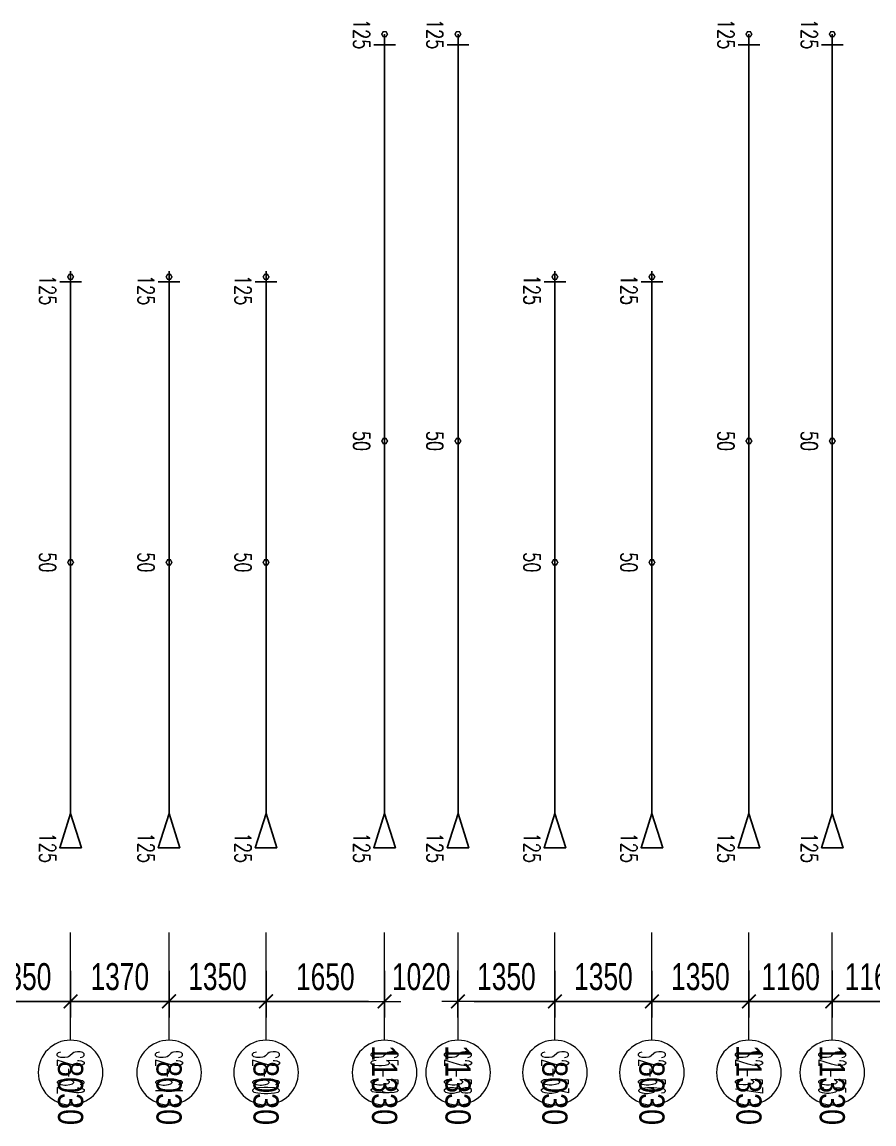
# Model space of a CAD drawing. Header units: millimetres. Extents: x 131700 to 589785, y -24154 to 46087.
# Drawn here: x 544955 to 556810, y 4425 to 19768 of the extents above; entities that cross this region are included whole.
import ezdxf
from ezdxf.enums import TextEntityAlignment as Align

# ---------------------------------------------------------------- set-up
doc = ezdxf.new("R2010")
doc.units = ezdxf.units.MM
doc.layers.get('0').update_dxf_attribs({"lineweight": 20})
doc.layers.get('Defpoints').update_dxf_attribs({"color": 151, "lineweight": 9})
doc.layers.add('ARES_TAG', color=3, linetype='Continuous')
doc.layers.add('NDC_S_TENDON', color=10, linetype='Continuous')
doc.layers.add('Current_plane_Column', color=7, linetype='Continuous', true_color=0x4b00ff)
doc.layers.add('NDC_LCAP', color=87, linetype='Continuous', plot=False)
for name, color, linetype, lineweight in [('NDC_S-ANNO', 7, 'Continuous', 20), ('NDC_S-TENDON', 6, 'Continuous', 35), ('NDC_S_DIM', 1, 'Continuous', 15), ('NDC_S_SYMBOL', 1, 'Continuous', 15)]:
    doc.layers.add(name, color=color, linetype=linetype, lineweight=lineweight)
doc.styles.add('ARES_BIGTEXT', font='VHARIALN.TTF')
doc.styles.add('ARES_ROMANS_0.36', font='romans.shx', dxfattribs={"width": 0.36, "bigfont": 'vns.shx'})
doc.styles.add('ARIAL', font='arial.ttf', dxfattribs={"width": 0.7})
doc.styles.add('NDC_ANNO', font='', dxfattribs={"width": 0.8})
doc.styles.get('NDC_ANNO').set_extended_font_data('Dotum')
doc.dimstyles.new('NDC_dim_150', dxfattribs={"dimscale": 150, "dimtxt": 2.5, "dimasz": 1.5, "dimexe": 1.5, "dimexo": 2.5, "dimgap": 1, "dimtad": 1, "dimdec": 0, "dimzin": 0, "dimdsep": 46, "dimtxsty": 'ARIAL', "dimblk": 'DIMMARK', "dimcen": 0.09, "dimdle": 1.2, "dimclrd": 1, "dimclre": 1, "dimclrt": 3, "dimadec": 0, "dimazin": 0, "dimtfac": 1, "dimtdec": 0, "dimtix": 1, "dimtofl": 0, "dimtmove": 0, "dimatfit": 3, "dimfxl": 4, "dimfxlon": 1, "dimtolj": 1, "dimtzin": 0, "dimarcsym": 0})

# ---------------------------------------------------------------- blocks, each defined once
blk = doc.blocks.new('*U715')
at = {"layer": 'NDC_S_SYMBOL', "color": 3}
blk.add_line((-7323, 0), (-5823, 0), dxfattribs=at)
blk.add_circle((-7773, 0), 450, dxfattribs=at)
at = {"layer": 'NDC_S_TENDON'}
for p, q in [((-3644, 0), (-3144, 0)), ((-3144, 0), (2787, 0)), ((2787, 0), (2386, 0)), ((2386, 0), (3386, 0)), ((3236, -150), (3236, 150))]:
    blk.add_line(p, q, dxfattribs=at)
blk.add_lwpolyline([(-4164, 0), (-4644, 150), (-4644, -150), (-4164, 0), (-3644, 0)], dxfattribs=at)
at = {"layer": 'ARES_TAG', "style": 'ARES_ROMANS_0.36', "width": 0.36}
blk.add_attdef('S3', text='', height=375, dxfattribs=at).set_placement((-7773, 0), align=Align.MIDDLE_CENTER)
at = {"layer": 'NDC_LCAP', "style": 'ARES_BIGTEXT'}
blk.add_attdef('L', text='', height=350, dxfattribs=at).set_placement((-8504, 0), align=Align.MIDDLE_RIGHT)
blk = doc.blocks.new('*U710')
at = {"layer": 'NDC_S_SYMBOL', "color": 3}
blk.add_line((-7323, 0), (-5823, 0), dxfattribs=at)
blk.add_circle((-7773, 0), 450, dxfattribs=at)
at = {"layer": 'NDC_S_TENDON'}
for p, q in [((-3644, 0), (-3144, 0)), ((-3144, 0), (2787, 0)), ((2787, 0), (5686, 0)), ((5686, 0), (6686, 0)), ((6536, -150), (6536, 150))]:
    blk.add_line(p, q, dxfattribs=at)
blk.add_lwpolyline([(-4164, 0), (-4644, 150), (-4644, -150), (-4164, 0), (-3644, 0)], dxfattribs=at)
at = {"layer": 'ARES_TAG', "style": 'ARES_ROMANS_0.36', "width": 0.36}
blk.add_attdef('S3', text='', height=375, dxfattribs=at).set_placement((-7773, 0), align=Align.MIDDLE_CENTER)
at = {"layer": 'NDC_LCAP', "style": 'ARES_BIGTEXT'}
blk.add_attdef('L', text='', height=350, dxfattribs=at).set_placement((-8504, 0), align=Align.MIDDLE_RIGHT)
blk = doc.blocks.new('*U705')
at = {"layer": 'NDC_S_SYMBOL', "color": 3}
blk.add_line((-7323, 0), (-5823, 0), dxfattribs=at)
blk.add_circle((-7773, 0), 450, dxfattribs=at)
at = {"layer": 'NDC_S_TENDON'}
for p, q in [((-3644, 0), (-3144, 0)), ((-3144, 0), (2787, 0)), ((2787, 0), (2386, 0)), ((2386, 0), (3386, 0)), ((3236, -150), (3236, 150))]:
    blk.add_line(p, q, dxfattribs=at)
blk.add_lwpolyline([(-4164, 0), (-4644, 150), (-4644, -150), (-4164, 0), (-3644, 0)], dxfattribs=at)
at = {"layer": 'ARES_TAG', "style": 'ARES_ROMANS_0.36', "width": 0.36}
blk.add_attdef('S3', text='', height=375, dxfattribs=at).set_placement((-7773, 0), align=Align.MIDDLE_CENTER)
at = {"layer": 'NDC_LCAP', "style": 'ARES_BIGTEXT'}
blk.add_attdef('L', text='', height=350, dxfattribs=at).set_placement((-8504, 0), align=Align.MIDDLE_RIGHT)
blk = doc.blocks.new('*U706')
at = {"layer": 'NDC_S_SYMBOL', "color": 3}
blk.add_line((-7323, 0), (-5823, 0), dxfattribs=at)
blk.add_circle((-7773, 0), 450, dxfattribs=at)
at = {"layer": 'NDC_S_TENDON'}
for p, q in [((-3644, 0), (-3144, 0)), ((-3144, 0), (2787, 0)), ((2787, 0), (2386, 0)), ((2386, 0), (3386, 0)), ((3236, -150), (3236, 150))]:
    blk.add_line(p, q, dxfattribs=at)
blk.add_lwpolyline([(-4164, 0), (-4644, 150), (-4644, -150), (-4164, 0), (-3644, 0)], dxfattribs=at)
at = {"layer": 'ARES_TAG', "style": 'ARES_ROMANS_0.36', "width": 0.36}
blk.add_attdef('S3', text='', height=375, dxfattribs=at).set_placement((-7773, 0), align=Align.MIDDLE_CENTER)
at = {"layer": 'NDC_LCAP', "style": 'ARES_BIGTEXT'}
blk.add_attdef('L', text='', height=350, dxfattribs=at).set_placement((-8504, 0), align=Align.MIDDLE_RIGHT)
blk = doc.blocks.new('*U693')
at = {"layer": 'NDC_S_SYMBOL', "color": 3}
blk.add_line((-7323, 0), (-5823, 0), dxfattribs=at)
blk.add_circle((-7773, 0), 450, dxfattribs=at)
at = {"layer": 'NDC_S_TENDON'}
for p, q in [((-3644, 0), (-3144, 0)), ((-3144, 0), (2787, 0)), ((2787, 0), (2386, 0)), ((2386, 0), (3386, 0)), ((3236, -150), (3236, 150))]:
    blk.add_line(p, q, dxfattribs=at)
blk.add_lwpolyline([(-4164, 0), (-4644, 150), (-4644, -150), (-4164, 0), (-3644, 0)], dxfattribs=at)
at = {"layer": 'ARES_TAG', "style": 'ARES_ROMANS_0.36', "width": 0.36}
blk.add_attdef('S3', text='', height=375, dxfattribs=at).set_placement((-7773, 0), align=Align.MIDDLE_CENTER)
at = {"layer": 'NDC_LCAP', "style": 'ARES_BIGTEXT'}
blk.add_attdef('L', text='', height=350, dxfattribs=at).set_placement((-8504, 0), align=Align.MIDDLE_RIGHT)
blk = doc.blocks.new('*U694')
at = {"layer": 'NDC_S_SYMBOL', "color": 3}
blk.add_line((-7323, 0), (-5823, 0), dxfattribs=at)
blk.add_circle((-7773, 0), 450, dxfattribs=at)
at = {"layer": 'NDC_S_TENDON'}
for p, q in [((-3644, 0), (-3144, 0)), ((-3144, 0), (2787, 0)), ((2787, 0), (5686, 0)), ((5686, 0), (6686, 0)), ((6536, -150), (6536, 150))]:
    blk.add_line(p, q, dxfattribs=at)
blk.add_lwpolyline([(-4164, 0), (-4644, 150), (-4644, -150), (-4164, 0), (-3644, 0)], dxfattribs=at)
at = {"layer": 'ARES_TAG', "style": 'ARES_ROMANS_0.36', "width": 0.36}
blk.add_attdef('S3', text='', height=375, dxfattribs=at).set_placement((-7773, 0), align=Align.MIDDLE_CENTER)
at = {"layer": 'NDC_LCAP', "style": 'ARES_BIGTEXT'}
blk.add_attdef('L', text='', height=350, dxfattribs=at).set_placement((-8504, 0), align=Align.MIDDLE_RIGHT)
blk = doc.blocks.new('*U707')
at = {"layer": 'NDC_S_SYMBOL', "color": 3}
blk.add_line((-7323, 0), (-5823, 0), dxfattribs=at)
blk.add_circle((-7773, 0), 450, dxfattribs=at)
at = {"layer": 'NDC_S_TENDON'}
for p, q in [((-3644, 0), (-3144, 0)), ((-3144, 0), (2787, 0)), ((2787, 0), (5686, 0)), ((5686, 0), (6686, 0)), ((6536, -150), (6536, 150))]:
    blk.add_line(p, q, dxfattribs=at)
blk.add_lwpolyline([(-4164, 0), (-4644, 150), (-4644, -150), (-4164, 0), (-3644, 0)], dxfattribs=at)
at = {"layer": 'ARES_TAG', "style": 'ARES_ROMANS_0.36', "width": 0.36}
blk.add_attdef('S3', text='', height=375, dxfattribs=at).set_placement((-7773, 0), align=Align.MIDDLE_CENTER)
at = {"layer": 'NDC_LCAP', "style": 'ARES_BIGTEXT'}
blk.add_attdef('L', text='', height=350, dxfattribs=at).set_placement((-8504, 0), align=Align.MIDDLE_RIGHT)
blk = doc.blocks.new('*U708')
at = {"layer": 'NDC_S_SYMBOL', "color": 3}
blk.add_line((-7323, 0), (-5823, 0), dxfattribs=at)
blk.add_circle((-7773, 0), 450, dxfattribs=at)
at = {"layer": 'NDC_S_TENDON'}
for p, q in [((-3644, 0), (-3144, 0)), ((-3144, 0), (2787, 0)), ((2787, 0), (5686, 0)), ((5686, 0), (6686, 0)), ((6536, -150), (6536, 150))]:
    blk.add_line(p, q, dxfattribs=at)
blk.add_lwpolyline([(-4164, 0), (-4644, 150), (-4644, -150), (-4164, 0), (-3644, 0)], dxfattribs=at)
at = {"layer": 'ARES_TAG', "style": 'ARES_ROMANS_0.36', "width": 0.36}
blk.add_attdef('S3', text='', height=375, dxfattribs=at).set_placement((-7773, 0), align=Align.MIDDLE_CENTER)
at = {"layer": 'NDC_LCAP', "style": 'ARES_BIGTEXT'}
blk.add_attdef('L', text='', height=350, dxfattribs=at).set_placement((-8504, 0), align=Align.MIDDLE_RIGHT)
blk = doc.blocks.new('*U709')
at = {"layer": 'NDC_S_SYMBOL', "color": 3}
blk.add_line((-7323, 0), (-5823, 0), dxfattribs=at)
blk.add_circle((-7773, 0), 450, dxfattribs=at)
at = {"layer": 'NDC_S_TENDON'}
for p, q in [((-3644, 0), (-3144, 0)), ((-3144, 0), (2787, 0)), ((2787, 0), (2386, 0)), ((2386, 0), (3386, 0)), ((3236, -150), (3236, 150))]:
    blk.add_line(p, q, dxfattribs=at)
blk.add_lwpolyline([(-4164, 0), (-4644, 150), (-4644, -150), (-4164, 0), (-3644, 0)], dxfattribs=at)
at = {"layer": 'ARES_TAG', "style": 'ARES_ROMANS_0.36', "width": 0.36}
blk.add_attdef('S3', text='', height=375, dxfattribs=at).set_placement((-7773, 0), align=Align.MIDDLE_CENTER)
at = {"layer": 'NDC_LCAP', "style": 'ARES_BIGTEXT'}
blk.add_attdef('L', text='', height=350, dxfattribs=at).set_placement((-8504, 0), align=Align.MIDDLE_RIGHT)
blk = doc.blocks.new('TDY')
at = {"layer": 'NDC_S-TENDON', "linetype": 'Continuous'}
for points, elevation in [([(41290, 10100, 20, 20, 0), (41270, 10134, 20, 20, 0), (41230, 10134, 20, 20, 0), (41210, 10100, 20, 20, 0), (41230, 10065, 20, 20, 0), (41270, 10065, 20, 20, 0)], 2875), ([(41290, 10100, 20, 20, 0), (41270, 10134, 20, 20, 0), (41230, 10134, 20, 20, 0), (41210, 10100, 20, 20, 0), (41230, 10065, 20, 20, 0), (41270, 10065, 20, 20, 0)], 2875), ([(41290, 10099, 20, 20, 0), (41270, 10134, 20, 20, 0), (41230, 10134, 20, 20, 0), (41210, 10099, 20, 20, 0), (41230, 10065, 20, 20, 0), (41270, 10065, 20, 20, 0)], 2875), ([(41290, 10099, 20, 20, 0), (41270, 10134, 20, 20, 0), (41230, 10134, 20, 20, 0), (41210, 10099, 20, 20, 0), (41230, 10065, 20, 20, 0), (41270, 10065, 20, 20, 0)], 2875), ([(42310, 10100, 20, 20, 0), (42290, 10134, 20, 20, 0), (42250, 10134, 20, 20, 0), (42230, 10100, 20, 20, 0), (42250, 10065, 20, 20, 0), (42290, 10065, 20, 20, 0)], 2875), ([(42310, 10100, 20, 20, 0), (42290, 10134, 20, 20, 0), (42250, 10134, 20, 20, 0), (42230, 10100, 20, 20, 0), (42250, 10065, 20, 20, 0), (42290, 10065, 20, 20, 0)], 2875), ([(42310, 10099, 20, 20, 0), (42290, 10134, 20, 20, 0), (42250, 10134, 20, 20, 0), (42230, 10099, 20, 20, 0), (42250, 10065, 20, 20, 0), (42290, 10065, 20, 20, 0)], 2875), ([(42310, 10099, 20, 20, 0), (42290, 10134, 20, 20, 0), (42250, 10134, 20, 20, 0), (42230, 10099, 20, 20, 0), (42250, 10065, 20, 20, 0), (42290, 10065, 20, 20, 0)], 2875), ([(46360, 10100, 20, 20, 0), (46340, 10134, 20, 20, 0), (46300, 10134, 20, 20, 0), (46280, 10100, 20, 20, 0), (46300, 10065, 20, 20, 0), (46340, 10065, 20, 20, 0)], 2875), ([(46360, 10100, 20, 20, 0), (46340, 10134, 20, 20, 0), (46300, 10134, 20, 20, 0), (46280, 10100, 20, 20, 0), (46300, 10065, 20, 20, 0), (46340, 10065, 20, 20, 0)], 2875), ([(46360, 10099, 20, 20, 0), (46340, 10134, 20, 20, 0), (46300, 10134, 20, 20, 0), (46280, 10099, 20, 20, 0), (46300, 10065, 20, 20, 0), (46340, 10065, 20, 20, 0)], 2875), ([(46360, 10099, 20, 20, 0), (46340, 10134, 20, 20, 0), (46300, 10134, 20, 20, 0), (46280, 10099, 20, 20, 0), (46300, 10065, 20, 20, 0), (46340, 10065, 20, 20, 0)], 2875), ([(47520, 10100, 20, 20, 0), (47500, 10134, 20, 20, 0), (47460, 10134, 20, 20, 0), (47440, 10100, 20, 20, 0), (47460, 10065, 20, 20, 0), (47500, 10065, 20, 20, 0)], 2875), ([(47520, 10100, 20, 20, 0), (47500, 10134, 20, 20, 0), (47460, 10134, 20, 20, 0), (47440, 10100, 20, 20, 0), (47460, 10065, 20, 20, 0), (47500, 10065, 20, 20, 0)], 2875), ([(47520, 10099, 20, 20, 0), (47500, 10134, 20, 20, 0), (47460, 10134, 20, 20, 0), (47440, 10099, 20, 20, 0), (47460, 10065, 20, 20, 0), (47500, 10065, 20, 20, 0)], 2875), ([(47520, 10099, 20, 20, 0), (47500, 10134, 20, 20, 0), (47460, 10134, 20, 20, 0), (47440, 10099, 20, 20, 0), (47460, 10065, 20, 20, 0), (47500, 10065, 20, 20, 0)], 2875), ([(36920, 6720, 20, 20, 0), (36900, 6755, 20, 20, 0), (36860, 6755, 20, 20, 0), (36840, 6720, 20, 20, 0), (36860, 6685, 20, 20, 0), (36900, 6685, 20, 20, 0)], 2875), ([(36920, 6720, 20, 20, 0), (36900, 6755, 20, 20, 0), (36860, 6755, 20, 20, 0), (36840, 6720, 20, 20, 0), (36860, 6685, 20, 20, 0), (36900, 6685, 20, 20, 0)], 2875), ([(36920, 6720, 20, 20, 0), (36900, 6754, 20, 20, 0), (36860, 6754, 20, 20, 0), (36840, 6720, 20, 20, 0), (36860, 6685, 20, 20, 0), (36900, 6685, 20, 20, 0)], 2875), ([(36920, 6720, 20, 20, 0), (36900, 6754, 20, 20, 0), (36860, 6754, 20, 20, 0), (36840, 6720, 20, 20, 0), (36860, 6685, 20, 20, 0), (36900, 6685, 20, 20, 0)], 2875), ([(38290, 6720, 20, 20, 0), (38270, 6755, 20, 20, 0), (38230, 6755, 20, 20, 0), (38210, 6720, 20, 20, 0), (38230, 6685, 20, 20, 0), (38270, 6685, 20, 20, 0)], 2875), ([(38290, 6720, 20, 20, 0), (38270, 6755, 20, 20, 0), (38230, 6755, 20, 20, 0), (38210, 6720, 20, 20, 0), (38230, 6685, 20, 20, 0), (38270, 6685, 20, 20, 0)], 2875), ([(38290, 6720, 20, 20, 0), (38270, 6754, 20, 20, 0), (38230, 6754, 20, 20, 0), (38210, 6720, 20, 20, 0), (38230, 6685, 20, 20, 0), (38270, 6685, 20, 20, 0)], 2875), ([(38290, 6720, 20, 20, 0), (38270, 6754, 20, 20, 0), (38230, 6754, 20, 20, 0), (38210, 6720, 20, 20, 0), (38230, 6685, 20, 20, 0), (38270, 6685, 20, 20, 0)], 2875), ([(39640, 6720, 20, 20, 0), (39620, 6755, 20, 20, 0), (39580, 6755, 20, 20, 0), (39560, 6720, 20, 20, 0), (39580, 6685, 20, 20, 0), (39620, 6685, 20, 20, 0)], 2875), ([(39640, 6720, 20, 20, 0), (39620, 6755, 20, 20, 0), (39580, 6755, 20, 20, 0), (39560, 6720, 20, 20, 0), (39580, 6685, 20, 20, 0), (39620, 6685, 20, 20, 0)], 2875), ([(39640, 6720, 20, 20, 0), (39620, 6754, 20, 20, 0), (39580, 6754, 20, 20, 0), (39560, 6720, 20, 20, 0), (39580, 6685, 20, 20, 0), (39620, 6685, 20, 20, 0)], 2875), ([(39640, 6720, 20, 20, 0), (39620, 6754, 20, 20, 0), (39580, 6754, 20, 20, 0), (39560, 6720, 20, 20, 0), (39580, 6685, 20, 20, 0), (39620, 6685, 20, 20, 0)], 2875), ([(43660, 6720, 20, 20, 0), (43640, 6755, 20, 20, 0), (43600, 6755, 20, 20, 0), (43580, 6720, 20, 20, 0), (43600, 6685, 20, 20, 0), (43640, 6685, 20, 20, 0)], 2875), ([(43660, 6720, 20, 20, 0), (43640, 6755, 20, 20, 0), (43600, 6755, 20, 20, 0), (43580, 6720, 20, 20, 0), (43600, 6685, 20, 20, 0), (43640, 6685, 20, 20, 0)], 2875), ([(43660, 6720, 20, 20, 0), (43640, 6754, 20, 20, 0), (43600, 6754, 20, 20, 0), (43580, 6720, 20, 20, 0), (43600, 6685, 20, 20, 0), (43640, 6685, 20, 20, 0)], 2875), ([(43660, 6720, 20, 20, 0), (43640, 6754, 20, 20, 0), (43600, 6754, 20, 20, 0), (43580, 6720, 20, 20, 0), (43600, 6685, 20, 20, 0), (43640, 6685, 20, 20, 0)], 2875), ([(45010, 6720, 20, 20, 0), (44990, 6755, 20, 20, 0), (44950, 6755, 20, 20, 0), (44930, 6720, 20, 20, 0), (44950, 6685, 20, 20, 0), (44990, 6685, 20, 20, 0)], 2875), ([(45010, 6720, 20, 20, 0), (44990, 6755, 20, 20, 0), (44950, 6755, 20, 20, 0), (44930, 6720, 20, 20, 0), (44950, 6685, 20, 20, 0), (44990, 6685, 20, 20, 0)], 2875), ([(45010, 6720, 20, 20, 0), (44990, 6754, 20, 20, 0), (44950, 6754, 20, 20, 0), (44930, 6720, 20, 20, 0), (44950, 6685, 20, 20, 0), (44990, 6685, 20, 20, 0)], 2875), ([(45010, 6720, 20, 20, 0), (44990, 6754, 20, 20, 0), (44950, 6754, 20, 20, 0), (44930, 6720, 20, 20, 0), (44950, 6685, 20, 20, 0), (44990, 6685, 20, 20, 0)], 2875), ([(41290, 4435, 20, 20, 0), (41270, 4469, 20, 20, 0), (41230, 4469, 20, 20, 0), (41210, 4435, 20, 20, 0), (41230, 4400, 20, 20, 0), (41270, 4400, 20, 20, 0)], 2800), ([(41290, 4435, 20, 20, 0), (41270, 4469, 20, 20, 0), (41230, 4469, 20, 20, 0), (41210, 4435, 20, 20, 0), (41230, 4400, 20, 20, 0), (41270, 4400, 20, 20, 0)], 2800), ([(41290, 4434, 20, 20, 0), (41270, 4469, 20, 20, 0), (41230, 4469, 20, 20, 0), (41210, 4434, 20, 20, 0), (41230, 4400, 20, 20, 0), (41270, 4400, 20, 20, 0)], 2800), ([(41290, 4434, 20, 20, 0), (41270, 4469, 20, 20, 0), (41230, 4469, 20, 20, 0), (41210, 4434, 20, 20, 0), (41230, 4400, 20, 20, 0), (41270, 4400, 20, 20, 0)], 2800), ([(42310, 4435, 20, 20, 0), (42290, 4469, 20, 20, 0), (42250, 4469, 20, 20, 0), (42230, 4435, 20, 20, 0), (42250, 4400, 20, 20, 0), (42290, 4400, 20, 20, 0)], 2800), ([(42310, 4435, 20, 20, 0), (42290, 4469, 20, 20, 0), (42250, 4469, 20, 20, 0), (42230, 4435, 20, 20, 0), (42250, 4400, 20, 20, 0), (42290, 4400, 20, 20, 0)], 2800), ([(42310, 4434, 20, 20, 0), (42290, 4469, 20, 20, 0), (42250, 4469, 20, 20, 0), (42230, 4434, 20, 20, 0), (42250, 4400, 20, 20, 0), (42290, 4400, 20, 20, 0)], 2800), ([(42310, 4434, 20, 20, 0), (42290, 4469, 20, 20, 0), (42250, 4469, 20, 20, 0), (42230, 4434, 20, 20, 0), (42250, 4400, 20, 20, 0), (42290, 4400, 20, 20, 0)], 2800), ([(46360, 4435, 20, 20, 0), (46340, 4469, 20, 20, 0), (46300, 4469, 20, 20, 0), (46280, 4435, 20, 20, 0), (46300, 4400, 20, 20, 0), (46340, 4400, 20, 20, 0)], 2800), ([(46360, 4435, 20, 20, 0), (46340, 4469, 20, 20, 0), (46300, 4469, 20, 20, 0), (46280, 4435, 20, 20, 0), (46300, 4400, 20, 20, 0), (46340, 4400, 20, 20, 0)], 2800), ([(46360, 4434, 20, 20, 0), (46340, 4469, 20, 20, 0), (46300, 4469, 20, 20, 0), (46280, 4434, 20, 20, 0), (46300, 4400, 20, 20, 0), (46340, 4400, 20, 20, 0)], 2800), ([(46360, 4434, 20, 20, 0), (46340, 4469, 20, 20, 0), (46300, 4469, 20, 20, 0), (46280, 4434, 20, 20, 0), (46300, 4400, 20, 20, 0), (46340, 4400, 20, 20, 0)], 2800), ([(47520, 4435, 20, 20, 0), (47500, 4469, 20, 20, 0), (47460, 4469, 20, 20, 0), (47440, 4435, 20, 20, 0), (47460, 4400, 20, 20, 0), (47500, 4400, 20, 20, 0)], 2800), ([(47520, 4435, 20, 20, 0), (47500, 4469, 20, 20, 0), (47460, 4469, 20, 20, 0), (47440, 4435, 20, 20, 0), (47460, 4400, 20, 20, 0), (47500, 4400, 20, 20, 0)], 2800), ([(47520, 4434, 20, 20, 0), (47500, 4469, 20, 20, 0), (47460, 4469, 20, 20, 0), (47440, 4434, 20, 20, 0), (47460, 4400, 20, 20, 0), (47500, 4400, 20, 20, 0)], 2800), ([(47520, 4434, 20, 20, 0), (47500, 4469, 20, 20, 0), (47460, 4469, 20, 20, 0), (47440, 4434, 20, 20, 0), (47460, 4400, 20, 20, 0), (47500, 4400, 20, 20, 0)], 2800), ([(36920, 2745, 20, 20, 0), (36900, 2780, 20, 20, 0), (36860, 2780, 20, 20, 0), (36840, 2745, 20, 20, 0), (36860, 2710, 20, 20, 0), (36900, 2710, 20, 20, 0)], 2800), ([(36920, 2745, 20, 20, 0), (36900, 2780, 20, 20, 0), (36860, 2780, 20, 20, 0), (36840, 2745, 20, 20, 0), (36860, 2710, 20, 20, 0), (36900, 2710, 20, 20, 0)], 2800), ([(36920, 2745, 20, 20, 0), (36900, 2779, 20, 20, 0), (36860, 2779, 20, 20, 0), (36840, 2745, 20, 20, 0), (36860, 2710, 20, 20, 0), (36900, 2710, 20, 20, 0)], 2800), ([(36920, 2745, 20, 20, 0), (36900, 2779, 20, 20, 0), (36860, 2779, 20, 20, 0), (36840, 2745, 20, 20, 0), (36860, 2710, 20, 20, 0), (36900, 2710, 20, 20, 0)], 2800), ([(38290, 2745, 20, 20, 0), (38270, 2780, 20, 20, 0), (38230, 2780, 20, 20, 0), (38210, 2745, 20, 20, 0), (38230, 2710, 20, 20, 0), (38270, 2710, 20, 20, 0)], 2800), ([(38290, 2745, 20, 20, 0), (38270, 2780, 20, 20, 0), (38230, 2780, 20, 20, 0), (38210, 2745, 20, 20, 0), (38230, 2710, 20, 20, 0), (38270, 2710, 20, 20, 0)], 2800), ([(38290, 2745, 20, 20, 0), (38270, 2779, 20, 20, 0), (38230, 2779, 20, 20, 0), (38210, 2745, 20, 20, 0), (38230, 2710, 20, 20, 0), (38270, 2710, 20, 20, 0)], 2800), ([(38290, 2745, 20, 20, 0), (38270, 2779, 20, 20, 0), (38230, 2779, 20, 20, 0), (38210, 2745, 20, 20, 0), (38230, 2710, 20, 20, 0), (38270, 2710, 20, 20, 0)], 2800), ([(39640, 2745, 20, 20, 0), (39620, 2780, 20, 20, 0), (39580, 2780, 20, 20, 0), (39560, 2745, 20, 20, 0), (39580, 2710, 20, 20, 0), (39620, 2710, 20, 20, 0)], 2800), ([(39640, 2745, 20, 20, 0), (39620, 2780, 20, 20, 0), (39580, 2780, 20, 20, 0), (39560, 2745, 20, 20, 0), (39580, 2710, 20, 20, 0), (39620, 2710, 20, 20, 0)], 2800), ([(39640, 2745, 20, 20, 0), (39620, 2779, 20, 20, 0), (39580, 2779, 20, 20, 0), (39560, 2745, 20, 20, 0), (39580, 2710, 20, 20, 0), (39620, 2710, 20, 20, 0)], 2800), ([(39640, 2745, 20, 20, 0), (39620, 2779, 20, 20, 0), (39580, 2779, 20, 20, 0), (39560, 2745, 20, 20, 0), (39580, 2710, 20, 20, 0), (39620, 2710, 20, 20, 0)], 2800), ([(43660, 2745, 20, 20, 0), (43640, 2780, 20, 20, 0), (43600, 2780, 20, 20, 0), (43580, 2745, 20, 20, 0), (43600, 2710, 20, 20, 0), (43640, 2710, 20, 20, 0)], 2800), ([(43660, 2745, 20, 20, 0), (43640, 2780, 20, 20, 0), (43600, 2780, 20, 20, 0), (43580, 2745, 20, 20, 0), (43600, 2710, 20, 20, 0), (43640, 2710, 20, 20, 0)], 2800), ([(43660, 2745, 20, 20, 0), (43640, 2779, 20, 20, 0), (43600, 2779, 20, 20, 0), (43580, 2745, 20, 20, 0), (43600, 2710, 20, 20, 0), (43640, 2710, 20, 20, 0)], 2800), ([(43660, 2745, 20, 20, 0), (43640, 2779, 20, 20, 0), (43600, 2779, 20, 20, 0), (43580, 2745, 20, 20, 0), (43600, 2710, 20, 20, 0), (43640, 2710, 20, 20, 0)], 2800), ([(45010, 2745, 20, 20, 0), (44990, 2780, 20, 20, 0), (44950, 2780, 20, 20, 0), (44930, 2745, 20, 20, 0), (44950, 2710, 20, 20, 0), (44990, 2710, 20, 20, 0)], 2800), ([(45010, 2745, 20, 20, 0), (44990, 2780, 20, 20, 0), (44950, 2780, 20, 20, 0), (44930, 2745, 20, 20, 0), (44950, 2710, 20, 20, 0), (44990, 2710, 20, 20, 0)], 2800), ([(45010, 2745, 20, 20, 0), (44990, 2779, 20, 20, 0), (44950, 2779, 20, 20, 0), (44930, 2745, 20, 20, 0), (44950, 2710, 20, 20, 0), (44990, 2710, 20, 20, 0)], 2800), ([(45010, 2745, 20, 20, 0), (44990, 2779, 20, 20, 0), (44950, 2779, 20, 20, 0), (44930, 2745, 20, 20, 0), (44950, 2710, 20, 20, 0), (44990, 2710, 20, 20, 0)], 2800)]:
    blk.add_lwpolyline(points, format="xyseb", close=True, dxfattribs=dict(at, elevation=elevation))
ref = blk.add_blockref('*U694', (41250, 3414, 2875), dxfattribs=dict(xscale=-1, rotation=270))
ref.add_attrib('L', '11330', dxfattribs={"layer": 'NDC_LCAP', "height": 350, "rotation": 270, "style": 'ARES_BIGTEXT'}).set_placement((41250, -5091, 2875), align=Align.MIDDLE_RIGHT)
ref.add_attrib('S3', 'S5-59', dxfattribs={"layer": 'ARES_TAG', "height": 375, "rotation": 270, "style": 'ARES_ROMANS_0.36', "width": 0.36}).set_placement((41250, -4360, 2875), align=Align.MIDDLE_CENTER)
ref = blk.add_blockref('*U707', (42272, 3414, 5726), dxfattribs=dict(xscale=-1, rotation=270))
ref.add_attrib('L', '11330', dxfattribs={"layer": 'NDC_LCAP', "height": 350, "rotation": 270, "style": 'ARES_BIGTEXT'}).set_placement((42272, -5091, 5726), align=Align.MIDDLE_RIGHT)
ref.add_attrib('S3', 'S2-58', dxfattribs={"layer": 'ARES_TAG', "height": 375, "rotation": 270, "style": 'ARES_ROMANS_0.36', "width": 0.36}).set_placement((42272, -4360, 5726), align=Align.MIDDLE_CENTER)
ref = blk.add_blockref('*U708', (46320, 3414, 2851), dxfattribs=dict(xscale=-1, rotation=270))
ref.add_attrib('L', '11330', dxfattribs={"layer": 'NDC_LCAP', "height": 350, "rotation": 270, "style": 'ARES_BIGTEXT'}).set_placement((46320, -5090, 2851), align=Align.MIDDLE_RIGHT)
ref.add_attrib('S3', 'S2-57', dxfattribs={"layer": 'ARES_TAG', "height": 375, "rotation": 270, "style": 'ARES_ROMANS_0.36', "width": 0.36}).set_placement((46320, -4359, 2851), align=Align.MIDDLE_CENTER)
ref = blk.add_blockref('*U710', (47480, 3414, 2851), dxfattribs=dict(xscale=-1, rotation=270))
ref.add_attrib('L', '11330', dxfattribs={"layer": 'NDC_LCAP', "height": 350, "rotation": 270, "style": 'ARES_BIGTEXT'}).set_placement((47480, -5091, 2851), align=Align.MIDDLE_RIGHT)
ref.add_attrib('S3', 'S2-55', dxfattribs={"layer": 'ARES_TAG', "height": 375, "rotation": 270, "style": 'ARES_ROMANS_0.36', "width": 0.36}).set_placement((47480, -4360, 2851), align=Align.MIDDLE_CENTER)
ref = blk.add_blockref('*U705', (36880, 3414, 2872), dxfattribs=dict(xscale=-1, rotation=270))
ref.add_attrib('L', '8030', dxfattribs={"layer": 'NDC_LCAP', "height": 350, "rotation": 270, "style": 'ARES_BIGTEXT'}).set_placement((36880, -5091, 2872), align=Align.MIDDLE_RIGHT)
ref.add_attrib('S3', 'S2-62', dxfattribs={"layer": 'ARES_TAG', "height": 375, "rotation": 270, "style": 'ARES_ROMANS_0.36', "width": 0.36}).set_placement((36880, -4360, 2872), align=Align.MIDDLE_CENTER)
ref = blk.add_blockref('*U706', (38250, 3414, 2872), dxfattribs=dict(xscale=-1, rotation=270))
ref.add_attrib('L', '8030', dxfattribs={"layer": 'NDC_LCAP', "height": 350, "rotation": 270, "style": 'ARES_BIGTEXT'}).set_placement((38250, -5091, 2872), align=Align.MIDDLE_RIGHT)
ref.add_attrib('S3', 'S2-61', dxfattribs={"layer": 'ARES_TAG', "height": 375, "rotation": 270, "style": 'ARES_ROMANS_0.36', "width": 0.36}).set_placement((38250, -4360, 2872), align=Align.MIDDLE_CENTER)
ref = blk.add_blockref('*U693', (39600, 3414, 2875), dxfattribs=dict(xscale=-1, rotation=270))
ref.add_attrib('L', '8030', dxfattribs={"layer": 'NDC_LCAP', "height": 350, "rotation": 270, "style": 'ARES_BIGTEXT'}).set_placement((39600, -5091, 2875), align=Align.MIDDLE_RIGHT)
ref.add_attrib('S3', 'S2-60', dxfattribs={"layer": 'ARES_TAG', "height": 375, "rotation": 270, "style": 'ARES_ROMANS_0.36', "width": 0.36}).set_placement((39600, -4360, 2875), align=Align.MIDDLE_CENTER)
ref = blk.add_blockref('*U715', (43620, 3414, 2872), dxfattribs=dict(xscale=-1, rotation=270))
ref.add_attrib('L', '8030', dxfattribs={"layer": 'NDC_LCAP', "height": 350, "rotation": 270, "style": 'ARES_BIGTEXT'}).set_placement((43620, -5091, 2872), align=Align.MIDDLE_RIGHT)
ref.add_attrib('S3', 'S2-53', dxfattribs={"layer": 'ARES_TAG', "height": 375, "rotation": 270, "style": 'ARES_ROMANS_0.36', "width": 0.36}).set_placement((43620, -4360, 2872), align=Align.MIDDLE_CENTER)
ref = blk.add_blockref('*U709', (44970, 3414, 2872), dxfattribs=dict(xscale=-1, rotation=270))
ref.add_attrib('L', '8030', dxfattribs={"layer": 'NDC_LCAP', "height": 350, "rotation": 270, "style": 'ARES_BIGTEXT'}).set_placement((44970, -5091, 2872), align=Align.MIDDLE_RIGHT)
ref.add_attrib('S3', 'S2-56', dxfattribs={"layer": 'ARES_TAG', "height": 375, "rotation": 270, "style": 'ARES_ROMANS_0.36', "width": 0.36}).set_placement((44970, -4360, 2872), align=Align.MIDDLE_CENTER)
at = {"layer": 'NDC_S-ANNO', "linetype": 'Continuous', "char_height": 225, "attachment_point": 5, "rotation": 270, "line_spacing_factor": 0.75, "style": 'NDC_ANNO'}
for s, insert in [('\\FSTANDARD.shx;125', (40930, 10100, 2875)), ('\\FSTANDARD.shx;125', (40930, 10099, 2875)), ('\\FSTANDARD.shx;125', (41950, 10100, 2875)), ('\\FSTANDARD.shx;125', (41950, 10099, 2875)), ('\\FSTANDARD.shx;125', (46000, 10100, 2875)), ('\\FSTANDARD.shx;125', (46000, 10099, 2875)), ('\\FSTANDARD.shx;125', (47160, 10100, 2875)), ('\\FSTANDARD.shx;125', (47160, 10099, 2875)), ('\\FSTANDARD.shx;125', (36560, 6535, 2875)), ('\\FSTANDARD.shx;125', (36560, 6535, 2875)), ('\\FSTANDARD.shx;125', (37930, 6535, 2875)), ('\\FSTANDARD.shx;125', (37930, 6535, 2875)), ('\\FSTANDARD.shx;125', (39280, 6535, 2875)), ('\\FSTANDARD.shx;125', (39280, 6535, 2875)), ('\\FSTANDARD.shx;125', (43300, 6539, 2875)), ('\\FSTANDARD.shx;125', (43300, 6538, 2875)), ('\\FSTANDARD.shx;125', (44650, 6539, 2875)), ('\\FSTANDARD.shx;125', (44650, 6538, 2875)), ('\\FSTANDARD.shx;50', (40930, 4435, 2800)), ('\\FSTANDARD.shx;50', (40930, 4434, 2800)), ('\\FSTANDARD.shx;50', (41950, 4435, 2800)), ('\\FSTANDARD.shx;50', (41950, 4434, 2800)), ('\\FSTANDARD.shx;50', (46000, 4435, 2800)), ('\\FSTANDARD.shx;50', (46000, 4434, 2800)), ('\\FSTANDARD.shx;50', (47160, 4435, 2800)), ('\\FSTANDARD.shx;50', (47160, 4434, 2800)), ('\\FSTANDARD.shx;50', (36560, 2745, 2800)), ('\\FSTANDARD.shx;50', (36560, 2745, 2800)), ('\\FSTANDARD.shx;50', (37930, 2745, 2800)), ('\\FSTANDARD.shx;50', (37930, 2745, 2800)), ('\\FSTANDARD.shx;50', (39280, 2745, 2800)), ('\\FSTANDARD.shx;50', (39280, 2745, 2800)), ('\\FSTANDARD.shx;50', (43300, 2745, 2800)), ('\\FSTANDARD.shx;50', (43300, 2745, 2800)), ('\\FSTANDARD.shx;50', (44650, 2745, 2800)), ('\\FSTANDARD.shx;50', (44650, 2745, 2800)), ('\\FSTANDARD.shx;125', (36560, -1230, 2875)), ('\\FSTANDARD.shx;125', (36560, -1230, 2875)), ('\\FSTANDARD.shx;125', (37930, -1230, 2875)), ('\\FSTANDARD.shx;125', (37930, -1230, 2875)), ('\\FSTANDARD.shx;125', (39280, -1230, 2875)), ('\\FSTANDARD.shx;125', (39280, -1230, 2875)), ('\\FSTANDARD.shx;125', (40930, -1230, 2875)), ('\\FSTANDARD.shx;125', (40930, -1231, 2875)), ('\\FSTANDARD.shx;125', (41950, -1230, 2875)), ('\\FSTANDARD.shx;125', (41950, -1231, 2875)), ('\\FSTANDARD.shx;125', (43300, -1230, 2875)), ('\\FSTANDARD.shx;125', (43300, -1230, 2875)), ('\\FSTANDARD.shx;125', (44650, -1230, 2875)), ('\\FSTANDARD.shx;125', (44650, -1230, 2875)), ('\\FSTANDARD.shx;125', (46000, -1230, 2875)), ('\\FSTANDARD.shx;125', (46000, -1231, 2875)), ('\\FSTANDARD.shx;125', (47160, -1230, 2875)), ('\\FSTANDARD.shx;125', (47160, -1231, 2875))]:
    blk.add_mtext(s, dxfattribs=dict(at, insert=insert))
blk = doc.blocks.new('DIMMARK')
at = {"layer": 'NDC_S_DIM', "color": 1}
blk.add_line((-1.5, 0), (1, 0), dxfattribs=at)
at = {"layer": 'NDC_S_DIM', "color": 2, "const_width": 0.1}
blk.add_lwpolyline([(-0.424, -0.424), (0.424, 0.424)], dxfattribs=at)
blk = doc.blocks.new('*D943')
at = {"layer": 'Defpoints', "color": 0, "ltscale": 100, "transparency": 16777216}
for p in [(544280, 9558, 2801), (545630, 9568, 2832), (545630, 6132)]:
    blk.add_point(p, dxfattribs=at)
at = {"layer": 'NDC_S_DIM', "color": 1, "lineweight": -2, "ltscale": 100, "transparency": 16777216}
for p, q in [((544280, 6562), (544280, 5907)), ((545630, 6559), (545630, 5907)), ((544505, 6132), (545405, 6132))]:
    blk.add_line(p, q, dxfattribs=at)
at = {"layer": 'NDC_S_DIM', "color": 1, "lineweight": -2, "ltscale": 100, "transparency": 16777216, "xscale": 225, "yscale": 225, "zscale": 225, "rotation": 180}
blk.add_blockref('DIMMARK', (544280, 6132), dxfattribs=at)
at = {"layer": 'NDC_S_DIM', "color": 1, "lineweight": -2, "ltscale": 100, "transparency": 16777216, "xscale": 225, "yscale": 225, "zscale": 225}
blk.add_blockref('DIMMARK', (545630, 6132), dxfattribs=at)
at = {"layer": 'NDC_S_DIM', "color": 3, "ltscale": 100, "transparency": 16777216, "insert": (544955, 6474), "char_height": 375, "attachment_point": 5, "style": 'ARIAL'}
blk.add_mtext('\\A1;1350', dxfattribs=at)
blk = doc.blocks.new('*D944')
at = {"layer": 'Defpoints', "color": 0, "ltscale": 100, "transparency": 16777216}
for p in [(545630, 9568, 2832), (547000, 9568, 2832), (547000, 6132)]:
    blk.add_point(p, dxfattribs=at)
at = {"layer": 'NDC_S_DIM', "color": 1, "lineweight": -2, "ltscale": 100, "transparency": 16777216}
for p, q in [((545630, 6559), (545630, 5907)), ((547000, 6559), (547000, 5907)), ((545855, 6132), (546775, 6132))]:
    blk.add_line(p, q, dxfattribs=at)
at = {"layer": 'NDC_S_DIM', "color": 1, "lineweight": -2, "ltscale": 100, "transparency": 16777216, "xscale": 225, "yscale": 225, "zscale": 225, "rotation": 180}
blk.add_blockref('DIMMARK', (545630, 6132), dxfattribs=at)
at = {"layer": 'NDC_S_DIM', "color": 1, "lineweight": -2, "ltscale": 100, "transparency": 16777216, "xscale": 225, "yscale": 225, "zscale": 225}
blk.add_blockref('DIMMARK', (547000, 6132), dxfattribs=at)
at = {"layer": 'NDC_S_DIM', "color": 3, "ltscale": 100, "transparency": 16777216, "insert": (546315, 6474), "char_height": 375, "attachment_point": 5, "style": 'ARIAL'}
blk.add_mtext('\\A1;1370', dxfattribs=at)
blk = doc.blocks.new('*D945')
at = {"layer": 'Defpoints', "color": 0, "ltscale": 100, "transparency": 16777216}
for p in [(547000, 9568, 2832), (548350, 9568, 2832), (548350, 6132)]:
    blk.add_point(p, dxfattribs=at)
at = {"layer": 'NDC_S_DIM', "color": 1, "lineweight": -2, "ltscale": 100, "transparency": 16777216}
for p, q in [((547000, 6559), (547000, 5907)), ((548350, 6559), (548350, 5907)), ((547225, 6132), (548125, 6132))]:
    blk.add_line(p, q, dxfattribs=at)
at = {"layer": 'NDC_S_DIM', "color": 1, "lineweight": -2, "ltscale": 100, "transparency": 16777216, "xscale": 225, "yscale": 225, "zscale": 225, "rotation": 180}
blk.add_blockref('DIMMARK', (547000, 6132), dxfattribs=at)
at = {"layer": 'NDC_S_DIM', "color": 1, "lineweight": -2, "ltscale": 100, "transparency": 16777216, "xscale": 225, "yscale": 225, "zscale": 225}
blk.add_blockref('DIMMARK', (548350, 6132), dxfattribs=at)
at = {"layer": 'NDC_S_DIM', "color": 3, "ltscale": 100, "transparency": 16777216, "insert": (547675, 6474), "char_height": 375, "attachment_point": 5, "style": 'ARIAL'}
blk.add_mtext('\\A1;1350', dxfattribs=at)
blk = doc.blocks.new('*D946')
at = {"layer": 'Defpoints', "color": 0, "ltscale": 100, "transparency": 16777216}
for p in [(548350, 9568, 2832), (550000, 9567, 2875), (550000, 6132)]:
    blk.add_point(p, dxfattribs=at)
at = {"layer": 'NDC_S_DIM', "color": 1, "lineweight": -2, "ltscale": 100, "transparency": 16777216}
for p, q in [((548350, 6559), (548350, 5907)), ((550000, 6556), (550000, 5907)), ((548575, 6132), (549775, 6132))]:
    blk.add_line(p, q, dxfattribs=at)
at = {"layer": 'NDC_S_DIM', "color": 1, "lineweight": -2, "ltscale": 100, "transparency": 16777216, "xscale": 225, "yscale": 225, "zscale": 225, "rotation": 180}
blk.add_blockref('DIMMARK', (548350, 6132), dxfattribs=at)
at = {"layer": 'NDC_S_DIM', "color": 1, "lineweight": -2, "ltscale": 100, "transparency": 16777216, "xscale": 225, "yscale": 225, "zscale": 225}
blk.add_blockref('DIMMARK', (550000, 6132), dxfattribs=at)
at = {"layer": 'NDC_S_DIM', "color": 3, "ltscale": 100, "transparency": 16777216, "insert": (549175, 6473), "char_height": 375, "attachment_point": 5, "style": 'ARIAL'}
blk.add_mtext('\\A1;1650', dxfattribs=at)
blk = doc.blocks.new('*D947')
at = {"layer": 'Defpoints', "color": 0, "ltscale": 100, "transparency": 16777216}
for p in [(550000, 9567, 2875), (551020, 9567, 2801), (551020, 6132)]:
    blk.add_point(p, dxfattribs=at)
at = {"layer": 'NDC_S_DIM', "color": 1, "lineweight": -2, "ltscale": 100, "transparency": 16777216}
for p, q in [((550000, 6556), (550000, 5907)), ((551020, 6562), (551020, 5907)), ((549775, 6132), (549550, 6132)), ((551245, 6132), (551470, 6132))]:
    blk.add_line(p, q, dxfattribs=at)
at = {"layer": 'NDC_S_DIM', "color": 1, "lineweight": -2, "ltscale": 100, "transparency": 16777216, "xscale": 225, "yscale": 225, "zscale": 225}
blk.add_blockref('DIMMARK', (550000, 6132), dxfattribs=at)
at = {"layer": 'NDC_S_DIM', "color": 1, "lineweight": -2, "ltscale": 100, "transparency": 16777216, "xscale": 225, "yscale": 225, "zscale": 225, "rotation": 180}
blk.add_blockref('DIMMARK', (551020, 6132), dxfattribs=at)
at = {"layer": 'NDC_S_DIM', "color": 3, "ltscale": 100, "transparency": 16777216, "insert": (550510, 6473), "char_height": 375, "attachment_point": 5, "style": 'ARIAL'}
blk.add_mtext('\\A1;1020', dxfattribs=at)
blk = doc.blocks.new('*D948')
at = {"layer": 'Defpoints', "color": 0, "ltscale": 100, "transparency": 16777216}
for p in [(551020, 9567, 2801), (552370, 9568, 2832), (552370, 6132)]:
    blk.add_point(p, dxfattribs=at)
at = {"layer": 'NDC_S_DIM', "color": 1, "lineweight": -2, "ltscale": 100, "transparency": 16777216}
for p, q in [((551020, 6562), (551020, 5907)), ((552370, 6559), (552370, 5907)), ((551245, 6132), (552145, 6132))]:
    blk.add_line(p, q, dxfattribs=at)
at = {"layer": 'NDC_S_DIM', "color": 1, "lineweight": -2, "ltscale": 100, "transparency": 16777216, "xscale": 225, "yscale": 225, "zscale": 225, "rotation": 180}
blk.add_blockref('DIMMARK', (551020, 6132), dxfattribs=at)
at = {"layer": 'NDC_S_DIM', "color": 1, "lineweight": -2, "ltscale": 100, "transparency": 16777216, "xscale": 225, "yscale": 225, "zscale": 225}
blk.add_blockref('DIMMARK', (552370, 6132), dxfattribs=at)
at = {"layer": 'NDC_S_DIM', "color": 3, "ltscale": 100, "transparency": 16777216, "insert": (551695, 6474), "char_height": 375, "attachment_point": 5, "style": 'ARIAL'}
blk.add_mtext('\\A1;1350', dxfattribs=at)
blk = doc.blocks.new('*D949')
at = {"layer": 'Defpoints', "color": 0, "ltscale": 100, "transparency": 16777216}
for p in [(552370, 9568, 2832), (553720, 9568, 2832), (553720, 6132)]:
    blk.add_point(p, dxfattribs=at)
at = {"layer": 'NDC_S_DIM', "color": 1, "lineweight": -2, "ltscale": 100, "transparency": 16777216}
for p, q in [((552370, 6559), (552370, 5907)), ((553720, 6559), (553720, 5907)), ((552595, 6132), (553495, 6132))]:
    blk.add_line(p, q, dxfattribs=at)
at = {"layer": 'NDC_S_DIM', "color": 1, "lineweight": -2, "ltscale": 100, "transparency": 16777216, "xscale": 225, "yscale": 225, "zscale": 225, "rotation": 180}
blk.add_blockref('DIMMARK', (552370, 6132), dxfattribs=at)
at = {"layer": 'NDC_S_DIM', "color": 1, "lineweight": -2, "ltscale": 100, "transparency": 16777216, "xscale": 225, "yscale": 225, "zscale": 225}
blk.add_blockref('DIMMARK', (553720, 6132), dxfattribs=at)
at = {"layer": 'NDC_S_DIM', "color": 3, "ltscale": 100, "transparency": 16777216, "insert": (553045, 6474), "char_height": 375, "attachment_point": 5, "style": 'ARIAL'}
blk.add_mtext('\\A1;1350', dxfattribs=at)
blk = doc.blocks.new('*D950')
at = {"layer": 'Defpoints', "color": 0, "ltscale": 100, "transparency": 16777216}
for p in [(553720, 9568, 2832), (555070, 9567, 2801), (555070, 6132)]:
    blk.add_point(p, dxfattribs=at)
at = {"layer": 'NDC_S_DIM', "color": 1, "lineweight": -2, "ltscale": 100, "transparency": 16777216}
for p, q in [((553720, 6559), (553720, 5907)), ((555070, 6562), (555070, 5907)), ((553945, 6132), (554845, 6132))]:
    blk.add_line(p, q, dxfattribs=at)
at = {"layer": 'NDC_S_DIM', "color": 1, "lineweight": -2, "ltscale": 100, "transparency": 16777216, "xscale": 225, "yscale": 225, "zscale": 225, "rotation": 180}
blk.add_blockref('DIMMARK', (553720, 6132), dxfattribs=at)
at = {"layer": 'NDC_S_DIM', "color": 1, "lineweight": -2, "ltscale": 100, "transparency": 16777216, "xscale": 225, "yscale": 225, "zscale": 225}
blk.add_blockref('DIMMARK', (555070, 6132), dxfattribs=at)
at = {"layer": 'NDC_S_DIM', "color": 3, "ltscale": 100, "transparency": 16777216, "insert": (554395, 6474), "char_height": 375, "attachment_point": 5, "style": 'ARIAL'}
blk.add_mtext('\\A1;1350', dxfattribs=at)
blk = doc.blocks.new('*D951')
at = {"layer": 'Defpoints', "color": 0, "ltscale": 100, "transparency": 16777216}
for p in [(555070, 9567, 2801), (556230, 9567, 2801), (556230, 6132)]:
    blk.add_point(p, dxfattribs=at)
at = {"layer": 'NDC_S_DIM', "color": 1, "lineweight": -2, "ltscale": 100, "transparency": 16777216}
for p, q in [((555070, 6562), (555070, 5907)), ((556230, 6562), (556230, 5907)), ((555295, 6132), (556005, 6132))]:
    blk.add_line(p, q, dxfattribs=at)
at = {"layer": 'NDC_S_DIM', "color": 1, "lineweight": -2, "ltscale": 100, "transparency": 16777216, "xscale": 225, "yscale": 225, "zscale": 225, "rotation": 180}
blk.add_blockref('DIMMARK', (555070, 6132), dxfattribs=at)
at = {"layer": 'NDC_S_DIM', "color": 1, "lineweight": -2, "ltscale": 100, "transparency": 16777216, "xscale": 225, "yscale": 225, "zscale": 225}
blk.add_blockref('DIMMARK', (556230, 6132), dxfattribs=at)
at = {"layer": 'NDC_S_DIM', "color": 3, "ltscale": 100, "transparency": 16777216, "insert": (555650, 6473), "char_height": 375, "attachment_point": 5, "style": 'ARIAL'}
blk.add_mtext('\\A1;1160', dxfattribs=at)
blk = doc.blocks.new('*D952')
at = {"layer": 'Defpoints', "color": 0, "ltscale": 100, "transparency": 16777216}
for p in [(556230, 9567, 2801), (557390, 9482, 2801), (557390, 6132)]:
    blk.add_point(p, dxfattribs=at)
at = {"layer": 'NDC_S_DIM', "color": 1, "lineweight": -2, "ltscale": 100, "transparency": 16777216}
for p, q in [((556230, 6562), (556230, 5907)), ((557390, 6556), (557390, 5907)), ((556455, 6132), (557165, 6132))]:
    blk.add_line(p, q, dxfattribs=at)
at = {"layer": 'NDC_S_DIM', "color": 1, "lineweight": -2, "ltscale": 100, "transparency": 16777216, "xscale": 225, "yscale": 225, "zscale": 225, "rotation": 180}
blk.add_blockref('DIMMARK', (556230, 6132), dxfattribs=at)
at = {"layer": 'NDC_S_DIM', "color": 1, "lineweight": -2, "ltscale": 100, "transparency": 16777216, "xscale": 225, "yscale": 225, "zscale": 225}
blk.add_blockref('DIMMARK', (557390, 6132), dxfattribs=at)
at = {"layer": 'NDC_S_DIM', "color": 3, "ltscale": 100, "transparency": 16777216, "insert": (556810, 6473), "char_height": 375, "attachment_point": 5, "style": 'ARIAL'}
blk.add_mtext('\\A1;1160', dxfattribs=at)

msp = doc.modelspace()

# ---------------------------------------------------------------- block references
at = {"layer": 'Current_plane_Column'}
msp.add_blockref('TDY', (508750, 9500), dxfattribs=at)

# ---------------------------------------------------------------- dimensions: what is measured, and where the dimension line sits
at = {"layer": 'NDC_S_DIM', "ltscale": 100}
for base, p1, p2, picture, middle in [((545629.6, 6132), (544279.6, 9557.6, 2801), (545629.6, 9567.5, 2832.5), '*D943', (544954.6, 6473.6)), ((547000, 6132), (545629.6, 9567.5, 2832.5), (547000, 9567.5, 2832.5), '*D944', (546314.8, 6473.6)), ((548350, 6132), (547000, 9567.5, 2832.5), (548350, 9567.5, 2832.5), '*D945', (547675, 6473.6)), ((550000, 6132), (548350, 9567.5, 2832.5), (550000, 9566.7, 2875), '*D946', (549175, 6473.4)), ((551020, 6132), (550000, 9566.7, 2875), (551020, 9566.9, 2801), '*D947', (550510, 6473.4)), ((552370, 6132), (551020, 9566.9, 2801), (552370, 9567.5, 2832.5), '*D948', (551695, 6473.6)), ((553720, 6132), (552370, 9567.5, 2832.5), (553720, 9567.5, 2832.5), '*D949', (553045, 6473.6)), ((555070, 6132), (553720, 9567.5, 2832.5), (555070, 9566.9, 2801), '*D950', (554395, 6473.6)), ((556230, 6132), (555070, 9566.9, 2801), (556230, 9566.9, 2801), '*D951', (555650, 6473.4)), ((557390, 6132), (556230, 9566.9, 2801), (557390, 9482.5, 2800.7), '*D952', (556810, 6473.4))]:
    dim = msp.add_linear_dim(base=base, p1=p1, p2=p2, dimstyle='NDC_dim_150', override={"dimtmove": 1}, dxfattribs=at)
    dim.commit()
    dim.dimension.update_dxf_attribs({"geometry": picture, "text_midpoint": middle})

doc.saveas('drawing.dxf')
